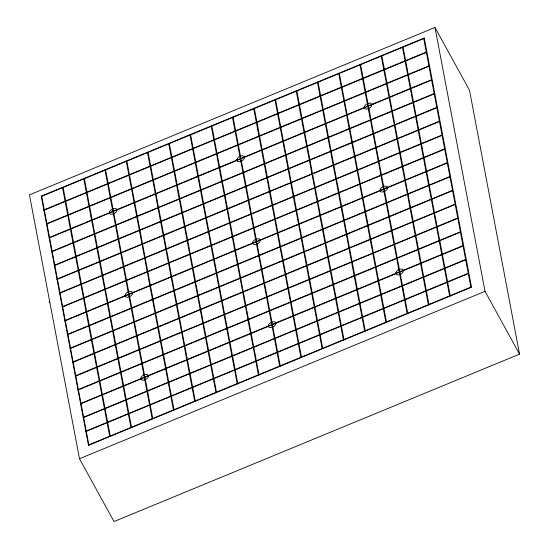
<?xml version="1.0" encoding="UTF-8"?>
<svg xmlns="http://www.w3.org/2000/svg" width="549" height="549" viewBox="0 0 549 549"><rect width="100%" height="100%" fill="white"/><g stroke="black" fill="none" stroke-linecap="round" stroke-linejoin="round"><path stroke-width="0.82" d="M86.461 222.578L86.468 222.173M131.444 397.819L131.451 397.414M373.567 104.049L373.574 103.644M408.243 283.545L408.25 283.14M112.902 211.66L113.417 211.049M240.387 159.032L240.901 158.421M128.638 294.621L129.152 294.003M367.864 106.403L368.379 105.792M256.115 241.985L256.63 241.375M144.366 377.575L144.881 376.964M383.6 189.357L384.115 188.746M271.851 324.946L272.366 324.335M399.329 272.318L399.844 271.7M90.969 216.828L91.546 216.539M368.489 109.683L369.065 109.395M126.366 403.453L126.943 403.165M401.195 282.165L401.772 281.877M434.98 27.45L29.454 194.868L79.495 458.744L114.02 521.55L519.546 354.132L469.505 90.256L434.98 27.45L485.021 291.327L519.546 354.132M41.299 196.501L423.739 38.608M426.161 51.393L426.751 51.153M65.036 200.879L65.626 200.639M86.282 192.109L86.872 191.869M107.529 183.339L108.119 183.098M128.782 174.568L129.365 174.321M150.028 165.798L150.611 165.551M171.274 157.021L171.858 156.781M192.521 148.251L193.104 148.01M213.767 139.48L214.35 139.24M235.013 130.71L235.596 130.47M256.259 121.94L256.843 121.693M277.506 113.163L278.089 112.922M298.752 104.392L299.342 104.152M319.998 95.622L320.589 95.382M341.245 86.852L341.835 86.612M362.491 78.082L363.081 77.834M383.737 69.304L384.327 69.064M404.99 60.534L405.574 60.294M43.851 209.951L426.292 52.066M43.92 210.322L426.36 52.436M46.473 223.779L428.913 65.894M46.541 224.15L428.982 66.264M49.094 237.607L431.535 79.715M49.163 237.978L431.603 80.085M51.716 251.435L434.156 93.543M51.784 251.806L434.225 93.913M54.337 265.256L436.778 107.371M54.406 265.627L436.853 107.741M56.959 279.084L439.399 121.199M57.027 279.455L439.474 121.569M59.58 292.912L442.02 135.02M59.649 293.283L442.096 135.39M49.163 302.156L49.719 301.929M62.202 306.733L444.649 148.848M62.27 307.104L444.717 149.218M64.823 320.561L447.27 162.676M64.892 320.932L447.339 163.046M67.445 334.389L449.892 176.497M67.52 334.76L449.96 176.867M70.066 348.217L452.513 190.325M70.142 348.588L452.582 190.695M72.688 362.038L455.135 204.153M72.763 362.409L455.203 204.523M75.316 375.866L457.756 217.98M75.385 376.237L457.825 218.351M77.937 389.694L460.378 231.802M78.006 390.065L460.446 232.172M80.559 403.522L462.999 245.629M80.628 403.892L463.068 246M83.18 417.343L465.621 259.457M83.249 417.714L465.689 259.828M85.802 431.171L468.242 273.285M85.87 431.541L468.318 273.656M88.423 444.999L470.864 287.106M79.495 458.744L485.021 291.327M367.103 102.382L367.7 102.183M92.342 224.04L92.932 223.848M402.568 289.378L403.158 289.186M124.98 396.145L125.577 395.953M423.67 38.238L470.939 287.477M403.076 47.139L450.276 296.007M402.424 47.008L449.693 296.247M381.829 55.909L429.03 304.777M381.178 55.785L428.44 305.024M360.583 64.679L407.783 313.554M359.931 64.556L407.193 313.795M339.337 73.456L386.537 322.325M338.685 73.326L385.947 322.565M318.091 82.226L365.291 331.095M317.432 82.096L364.701 331.335M296.844 90.997L344.045 339.865M296.186 90.866L343.454 340.106M275.598 99.767L322.791 348.636M274.939 99.644L322.208 348.883M254.352 108.537L301.545 357.413M253.693 108.414L300.962 357.653M233.105 117.314L280.299 366.183M232.447 117.184L279.716 366.423M211.859 126.085L259.053 374.953M211.2 125.954L258.469 375.193M190.613 134.855L237.806 383.724M189.954 134.725L237.223 383.964M169.367 143.625L216.56 392.494M168.708 143.502L215.977 392.741M148.113 152.396L195.314 401.264M147.461 152.272L194.73 401.511M126.867 161.173L174.067 410.041M126.215 161.042L173.484 410.281M105.621 169.943L152.821 418.812M104.969 169.813L152.231 419.052M84.374 178.713L131.575 427.582M83.722 178.583L130.985 427.822M63.128 187.483L110.328 436.352M62.476 187.353L109.738 436.592M41.662 195.952L88.924 445.191M109.361 212.23L109.608 213.513A4.166 2.436 -28.8 0 0 112.627 214.151L114.597 213.341A4.166 2.436 -28.8 0 0 116.958 210.48L116.717 209.196A4.166 2.436 -28.8 0 0 113.691 208.558L111.722 209.375A4.166 2.436 -28.8 0 0 109.361 212.23M125.097 295.19L125.337 296.467A4.166 2.436 -28.8 0 0 128.363 297.105L130.333 296.295A4.166 2.436 -28.8 0 0 132.693 293.434L132.446 292.157A4.166 2.436 -28.8 0 0 129.427 291.519L127.457 292.329A4.166 2.436 -28.8 0 0 125.097 295.19M140.825 378.144L141.072 379.428A4.166 2.436 -28.8 0 0 144.092 380.066L146.061 379.249A4.166 2.436 -28.8 0 0 148.422 376.388L148.182 375.111A4.166 2.436 -28.8 0 0 145.156 374.473L143.186 375.283A4.166 2.436 -28.8 0 0 140.825 378.144M236.845 159.601L237.086 160.884A4.166 2.436 -28.8 0 0 240.112 161.523L242.082 160.706A4.166 2.436 -28.8 0 0 244.442 157.851L244.195 156.568A4.166 2.436 -28.8 0 0 241.176 155.93L239.206 156.746A4.166 2.436 -28.8 0 0 236.845 159.601M252.574 242.562L252.821 243.838A4.166 2.436 -28.8 0 0 255.841 244.477L257.81 243.667A4.166 2.436 -28.8 0 0 260.171 240.805L259.931 239.522A4.166 2.436 -28.8 0 0 256.905 238.884L254.935 239.7A4.166 2.436 -28.8 0 0 252.574 242.562M268.31 325.516L268.55 326.799A4.166 2.436 -28.8 0 0 271.577 327.437L273.546 326.621A4.166 2.436 -28.8 0 0 275.907 323.759L275.66 322.483A4.166 2.436 -28.8 0 0 272.64 321.844L270.671 322.654A4.166 2.436 -28.8 0 0 268.31 325.516M364.323 106.973L364.57 108.256A4.166 2.436 -28.8 0 0 367.59 108.894L369.559 108.078A4.166 2.436 -28.8 0 0 371.92 105.216L371.68 103.939A4.166 2.436 -28.8 0 0 368.654 103.301L366.684 104.111A4.166 2.436 -28.8 0 0 364.323 106.973M380.059 189.933L380.299 191.21A4.166 2.436 -28.8 0 0 383.326 191.848L385.295 191.038A4.166 2.436 -28.8 0 0 387.656 188.177L387.409 186.893A4.166 2.436 -28.8 0 0 384.389 186.255L382.42 187.072A4.166 2.436 -28.8 0 0 380.059 189.933M395.788 272.887L396.035 274.171A4.166 2.436 -28.8 0 0 399.054 274.809L401.024 273.992A4.166 2.436 -28.8 0 0 403.385 271.131L403.144 269.854A4.166 2.436 -28.8 0 0 400.118 269.216L398.149 270.026A4.166 2.436 -28.8 0 0 395.788 272.887M424.253 37.998L41.223 196.13L88.492 445.369L471.522 287.237L424.253 37.998"/></g></svg>
